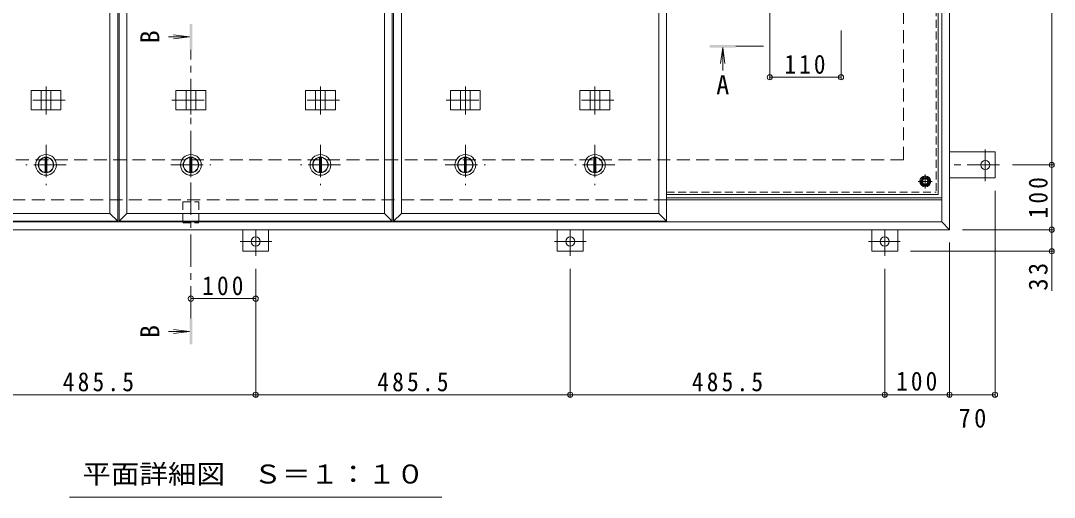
# Model space of a CAD drawing. Units: millimetres at full size, sheet at 1:10. Extents: x -2682 to 2797, y -1962 to 1758.
# Drawn here: x -1640 to -44, y -288 to 448 of the extents above; entities that cross this region are included whole.
import ezdxf
from ezdxf.enums import TextEntityAlignment as Align

# ---------------------------------------------------------------- set-up
doc = ezdxf.new("R2010")
doc.units = ezdxf.units.MM
doc.header["$LTSCALE"] = 10
doc.header["$PDMODE"] = 32
doc.header["$PDSIZE"] = 8
for name, pattern in [('CHAIN1', [8, 5, -1, 1, -1]), ('DASHED1', [1.8, 1.2, -0.6]), ('DASHED2', [3, 2, -1])]:
    doc.linetypes.add(name, pattern=pattern)
for name, color, linetype, lineweight in [('0-1_躯体', 2, 'Continuous', 9), ('0-2_仕上', 3, 'Continuous', 9), ('0-3_建具', 4, 'Continuous', 9), ('0-4_その他', 2, 'Continuous', 9), ('0-5_寸法', 7, 'Continuous', 9), ('0-6_ハッチ', 6, 'Continuous', 9), ('0-7', 5, 'Continuous', 5), ('0-A', 3, 'CHAIN1', 9), ('0-B', 2, 'Continuous', 9), ('0-C', 2, 'Continuous', 9), ('0-E', 3, 'Continuous', 9), ('0-F', 7, 'Continuous', 9)]:
    doc.layers.add(name, color=color, linetype=linetype, lineweight=lineweight)
doc.styles.add('ＭＳ ゴシック', font='')
doc.styles.get('ＭＳ ゴシック').set_extended_font_data('MS Gothic')

msp = doc.modelspace()

# ---------------------------------------------------------------- linework, layer by layer
at = {"layer": '0-1_躯体', "linetype": 'DASHED2'}
for p, q in [((-276.83, 233.44), (-276.83, 833.44)), ((-2276.83, 233.44), (-276.83, 233.44)), ((-642.45, 171.44), (-2335.83, 171.44))]:
    msp.add_line(p, q, dxfattribs=at)
at = {"layer": '0-1_躯体'}
msp.add_line((-217.83, 171.44), (-642.45, 171.44), dxfattribs=at)
at = {"layer": '0-2_仕上'}
for p, q in [((-1487.58, 138.44), (-1487.58, 928.44)), ((-1063.95, 138.44), (-1063.95, 928.44)), ((-1501.7, 916.44), (-1501.7, 150.44)), ((-1078.08, 916.44), (-1078.08, 150.44)), ((-654.45, 916.44), (-654.45, 150.44)), ((-1501.7, 150.44), (-1899.2, 150.44)), ((-1078.08, 150.44), (-1475.58, 150.44)), ((-654.45, 150.44), (-1051.95, 150.44)), ((-1489.7, 138.44), (-1911.2, 138.44)), ((-1066.08, 138.44), (-1487.58, 138.44)), ((-642.45, 138.44), (-1063.95, 138.44))]:
    msp.add_line(p, q, dxfattribs=at)
at = {"layer": '0-2_仕上', "color": 4}
for p, q in [((-1378.83, 423.2), (-1411.6, 423.2)), ((-1378.83, 423.2), (-1403.61, 426.46)), ((-1378.83, 423.2), (-1403.61, 419.94)), ((-555.83, 406.56), (-559.09, 381.77)), ((-555.83, 406.56), (-555.83, 370.96)), ((-555.83, 406.56), (-552.56, 381.77)), ((-1378.83, -31.73), (-1411.6, -31.73)), ((-1378.83, -31.73), (-1403.61, -28.47)), ((-1378.83, -31.73), (-1403.61, -35))]:
    msp.add_line(p, q, dxfattribs=at)
at = {"layer": '0-2_仕上', "color": 4, "linetype": 'CHAIN1'}
for p, q in [((-1376.83, -11.73), (-1376.83, 403.2)), ((-492.83, 408.56), (-535.83, 408.56))]:
    msp.add_line(p, q, dxfattribs=at)
at = {"layer": '0-2_仕上'}
for points in [[(-1489.7, 928.44), (-1489.7, 138.44), (-1501.7, 150.44)], [(-1066.08, 928.44), (-1066.08, 138.44), (-1078.08, 150.44)], [(-642.45, 928.44), (-642.45, 138.44), (-654.45, 150.44)], [(-1487.58, 138.44), (-1475.58, 150.44), (-1475.58, 916.44)], [(-1063.95, 138.44), (-1051.95, 150.44), (-1051.95, 916.44)]]:
    msp.add_lwpolyline(points, dxfattribs=at)
at = {"layer": '0-2_仕上', "color": 4}
for points in [[(-1374.83, 443.2), (-1378.83, 443.2), (-1374.83, 403.2), (-1378.83, 403.2)], [(-575.83, 406.56), (-575.83, 410.56), (-535.83, 406.56), (-535.83, 410.56)], [(-1378.83, -51.73), (-1374.83, -51.73), (-1378.83, -11.73), (-1374.83, -11.73)]]:
    msp.add_solid(points, dxfattribs=at)
at = {"layer": '0-3_建具', "color": 2}
for p, q in [((-205.83, 125.44), (-205.83, 941.44)), ((-217.83, 137.44), (-217.83, 929.44)), ((-217.83, 171.44), (-642.45, 171.44)), ((-217.83, 137.44), (-2335.83, 137.44)), ((-205.83, 125.44), (-217.83, 137.44)), ((-205.83, 125.44), (-2347.83, 125.44))]:
    msp.add_line(p, q, dxfattribs=at)
at = {"layer": '0-3_建具'}
for p, q in [((-1623.54, 310.44), (-1623.54, 340.44)), ((-1577.36, 340.44), (-1623.54, 340.44)), ((-1607.95, 310.44), (-1607.95, 340.44)), ((-1592.95, 310.44), (-1592.95, 340.44)), ((-1577.36, 310.44), (-1577.36, 340.44)), ((-1399.92, 340.44), (-1353.74, 340.44)), ((-1399.92, 310.44), (-1399.92, 340.44)), ((-1384.33, 310.44), (-1384.33, 340.44)), ((-1369.33, 310.44), (-1369.33, 340.44)), ((-1353.74, 310.44), (-1353.74, 340.44)), ((-1199.92, 310.44), (-1199.92, 340.44)), ((-1153.74, 340.44), (-1199.92, 340.44)), ((-1184.33, 310.44), (-1184.33, 340.44)), ((-1169.33, 310.44), (-1169.33, 340.44)), ((-1153.74, 310.44), (-1153.74, 340.44)), ((-976.29, 340.44), (-930.11, 340.44)), ((-976.29, 310.44), (-976.29, 340.44)), ((-960.7, 310.44), (-960.7, 340.44)), ((-945.7, 310.44), (-945.7, 340.44)), ((-930.11, 310.44), (-930.11, 340.44)), ((-776.29, 310.44), (-776.29, 340.44)), ((-730.11, 340.44), (-776.29, 340.44)), ((-760.7, 310.44), (-760.7, 340.44)), ((-745.7, 310.44), (-745.7, 340.44)), ((-730.11, 310.44), (-730.11, 340.44)), ((-1577.36, 310.44), (-1623.54, 310.44)), ((-1399.92, 310.44), (-1353.74, 310.44)), ((-1153.74, 310.44), (-1199.92, 310.44)), ((-976.29, 310.44), (-930.11, 310.44)), ((-730.11, 310.44), (-776.29, 310.44))]:
    msp.add_line(p, q, dxfattribs=at)
at = {"layer": '0-3_建具', "linetype": 'CHAIN1'}
for p, q in [((-1600.45, 303.32), (-1600.45, 346.56)), ((-1376.83, 303.32), (-1376.83, 346.56)), ((-1176.83, 303.32), (-1176.83, 346.56)), ((-953.2, 303.32), (-953.2, 346.56)), ((-753.2, 303.32), (-753.2, 346.56)), ((-1571.04, 325.44), (-1629.86, 325.44)), ((-1406.24, 325.44), (-1347.42, 325.44)), ((-1147.42, 325.44), (-1206.24, 325.44)), ((-982.61, 325.44), (-923.79, 325.44)), ((-723.79, 325.44), (-782.61, 325.44))]:
    msp.add_line(p, q, dxfattribs=at)
at = {"layer": '0-4_その他', "color": 7}
msp.add_line((-989.33, -287.71), (-1564.33, -287.71), dxfattribs=at)
at = {"layer": '0-5_寸法', "linetype": 'DASHED1'}
for p, q in [((-1389.13, 168.24), (-1389.13, 136.24)), ((-1389.13, 168.24), (-1364.53, 168.24)), ((-1364.53, 168.24), (-1364.53, 136.24)), ((-1389.13, 136.24), (-1364.53, 136.24))]:
    msp.add_line(p, q, dxfattribs=at)
at = {"layer": '0-6_ハッチ'}
for p, q in [((-642.45, 174.44), (-217.83, 174.44)), ((-642.45, 171.44), (-217.83, 171.44))]:
    msp.add_line(p, q, dxfattribs=at)
at = {"layer": '0-7'}
for radius in [5, 4.19]:
    msp.add_circle((-243.33, 199.94), radius, dxfattribs=at)
at = {"layer": '0-A', "linetype": 'DASHED1'}
for p in [(-226.53, 557.19), (-642.45, 183.14)]:
    msp.add_line(p, (-226.53, 183.14), dxfattribs=at)
at = {"layer": '0-A', "linetype": 'Continuous'}
for q in [(-223.33, 555.95), (-642.45, 179.94)]:
    msp.add_line((-223.33, 179.94), q, dxfattribs=at)
at = {"layer": '0-A'}
for p, q in [((-243.33, 189.26), (-243.33, 210.62)), ((-232.65, 199.94), (-254.01, 199.94))]:
    msp.add_line(p, q, dxfattribs=at)
at = {"layer": '0-B'}
for p, q in [((-250.83, 199.94), (-247.07, 206.44)), ((-250.83, 199.94), (-247.07, 193.44)), ((-247.07, 206.44), (-239.58, 206.44)), ((-247.07, 193.44), (-239.58, 193.44)), ((-235.83, 199.94), (-239.58, 206.44)), ((-235.83, 199.94), (-239.58, 193.44))]:
    msp.add_line(p, q, dxfattribs=at)
for radius in [8.5, 6.5]:
    msp.add_circle((-243.33, 199.94), radius, dxfattribs=at)
at = {"layer": '0-C', "linetype": 'CHAIN1'}
for p, q in [((-1600.45, 256.44), (-1600.45, 194.44)), ((-1376.83, 256.44), (-1376.83, 194.44)), ((-1176.83, 256.44), (-1176.83, 194.44)), ((-953.2, 256.44), (-953.2, 194.44)), ((-753.2, 256.44), (-753.2, 194.44)), ((-1569.45, 225.44), (-1631.45, 225.44)), ((-1407.83, 225.44), (-1345.83, 225.44)), ((-1145.83, 225.44), (-1207.83, 225.44)), ((-984.2, 225.44), (-922.2, 225.44)), ((-722.2, 225.44), (-784.2, 225.44))]:
    msp.add_line(p, q, dxfattribs=at)
at = {"layer": '0-C'}
for p, q in [((-1601.95, 214.04), (-1601.95, 236.84)), ((-1598.95, 214.04), (-1598.95, 236.84)), ((-1378.33, 214.04), (-1378.33, 236.84)), ((-1375.33, 214.04), (-1375.33, 236.84)), ((-1178.33, 214.04), (-1178.33, 236.84)), ((-1175.33, 214.04), (-1175.33, 236.84)), ((-954.7, 214.04), (-954.7, 236.84)), ((-951.7, 214.04), (-951.7, 236.84)), ((-754.7, 214.04), (-754.7, 236.84)), ((-751.7, 214.04), (-751.7, 236.84))]:
    msp.add_line(p, q, dxfattribs=at)
for centre, radius in [((-1600.45, 225.44), 16), ((-1376.83, 225.44), 16), ((-1176.83, 225.44), 16), ((-953.2, 225.44), 16), ((-753.2, 225.44), 16), ((-1600.45, 225.44), 12), ((-1600.45, 225.44), 11.5), ((-1376.83, 225.44), 12), ((-1376.83, 225.44), 11.5), ((-1176.83, 225.44), 12), ((-1176.83, 225.44), 11.5), ((-953.2, 225.44), 12), ((-953.2, 225.44), 11.5), ((-753.2, 225.44), 12), ((-753.2, 225.44), 11.5)]:
    msp.add_circle(centre, radius, dxfattribs=at)
at = {"layer": '0-E'}
for p, q in [((-205.83, 245.44), (-135.63, 245.44)), ((-135.63, 205.44), (-135.63, 245.44)), ((-205.83, 205.44), (-135.63, 205.44)), ((-1296.83, 125.44), (-1296.83, 92.24)), ((-1256.83, 125.44), (-1256.83, 92.24)), ((-811.33, 125.44), (-811.33, 92.24)), ((-771.33, 125.44), (-771.33, 92.24)), ((-325.83, 125.44), (-325.83, 92.24)), ((-285.83, 125.44), (-285.83, 92.24)), ((-1256.83, 92.24), (-1296.83, 92.24)), ((-771.33, 92.24), (-811.33, 92.24)), ((-325.83, 92.24), (-285.83, 92.24))]:
    msp.add_line(p, q, dxfattribs=at)
at = {"layer": '0-E', "linetype": 'CHAIN1'}
for p, q in [((-150.63, 200.6), (-150.63, 249.49)), ((-128.47, 225.44), (-205.83, 225.44)), ((-1276.83, 85.08), (-1276.83, 125.24)), ((-791.33, 85.08), (-791.33, 125.24)), ((-305.83, 85.08), (-305.83, 125.24)), ((-1251.99, 107.24), (-1300.87, 107.24)), ((-766.49, 107.24), (-815.37, 107.24)), ((-330.67, 107.24), (-281.78, 107.24))]:
    msp.add_line(p, q, dxfattribs=at)
at = {"layer": '0-E'}
for centre in [(-150.63, 225.44), (-1276.83, 107.24), (-791.33, 107.24), (-305.83, 107.24)]:
    msp.add_circle(centre, 7, dxfattribs=at)
at = {"layer": '0-F'}
for p, q in [((-48.06, 841.44), (-48.06, 225.44)), ((-483.33, 357.79), (-483.33, 462.94)), ((-373.33, 357.79), (-373.33, 433.05)), ((-373.33, 360.79), (-483.33, 360.79)), ((-45.06, 225.44), (-108.47, 225.44)), ((-48.06, 225.44), (-48.06, 125.44)), ((-135.63, -132.39), (-135.63, 185.44)), ((-45.06, 125.44), (-185.83, 125.44)), ((-48.06, 125.44), (-48.06, 92.24)), ((-205.83, -132.39), (-205.83, 105.44)), ((-45.06, 92.24), (-265.83, 92.24)), ((-48.06, 92.24), (-48.06, 31.23)), ((-1276.83, -132.39), (-1276.83, 65.08)), ((-791.33, -132.39), (-791.33, 65.08)), ((-305.83, -132.39), (-305.83, 65.08)), ((-1276.83, 18.98), (-1376.83, 18.98)), ((-1762.33, -129.39), (-1276.83, -129.39)), ((-1276.83, -129.39), (-791.33, -129.39)), ((-791.33, -129.39), (-305.83, -129.39)), ((-305.83, -129.39), (-205.83, -129.39)), ((-205.83, -129.39), (-135.63, -129.39))]:
    msp.add_line(p, q, dxfattribs=at)
for p in [(-483.33, 360.79), (-373.33, 360.79), (-48.06, 225.44), (-48.06, 125.44), (-48.06, 92.24), (-1376.83, 18.98), (-1276.83, 18.98), (-1276.83, -129.39), (-791.33, -129.39), (-305.83, -129.39), (-205.83, -129.39), (-135.63, -129.39)]:
    msp.add_point(p, dxfattribs=at)

# ---------------------------------------------------------------- texts
at = {"layer": '0-4_その他', "style": 'ＭＳ ゴシック', "width": 1.1}
msp.add_text('平面詳細図\u3000Ｓ＝１：１０', height=29.33, dxfattribs=at).set_placement((-1544.33, -275.21), align=Align.BOTTOM_LEFT)
at = {"layer": '0-5_寸法', "color": 2, "style": 'ＭＳ ゴシック'}
for p in [(-1416.69, 413.2), (-1416.69, -41.73)]:
    msp.add_text('B', height=29.33, rotation=90, dxfattribs=at).set_placement(p, align=Align.BOTTOM_LEFT)
msp.add_text('A', height=29.33, dxfattribs=at).set_placement((-565.83, 325.86), align=Align.BOTTOM_LEFT)
at = {"layer": '0-F', "color": 2, "char_height": 29.33, "attachment_point": 7, "style": 'ＭＳ ゴシック'}
for s, insert in [('\\T1.27;\\W0.9;110', (-460.83, 365.79)), ('\\T1.27;\\W0.9;100', (-1359.33, 23.98)), ('\\T1.28;\\W0.9;485.5', (-1574.58, -124.39)), ('\\T1.28;\\W0.9;485.5', (-1089.08, -124.39)), ('\\T1.28;\\W0.9;485.5', (-603.58, -124.39)), ('\\T1.27;\\W0.9;100', (-288.33, -123.39)), ('\\T1.27;\\W0.95;70', (-191.98, -180.46))]:
    msp.add_mtext(s, dxfattribs=dict(at, insert=insert))
at = {"layer": '0-F', "color": 2, "char_height": 29.33, "attachment_point": 7, "rotation": 90, "style": 'ＭＳ ゴシック'}
for s, insert in [('\\T1.27;\\W0.9;100', (-54.06, 142.94)), ('\\T1.27;\\W0.95;33', (-54.06, 31.23))]:
    msp.add_mtext(s, dxfattribs=dict(at, insert=insert))

doc.saveas('drawing.dxf')
